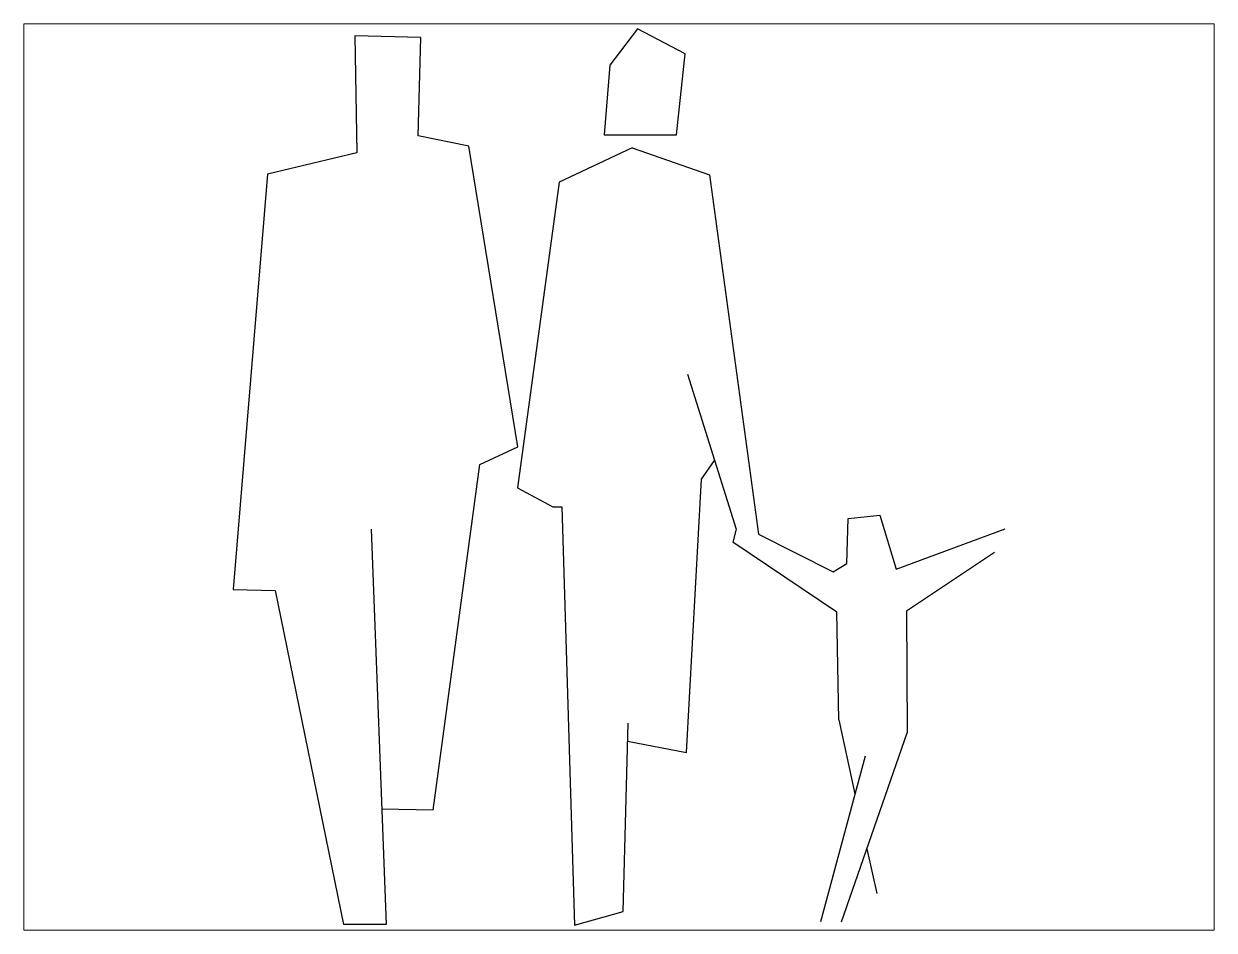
# Paper-space layout 'Layout1' of a CAD drawing. Header units: millimetres. Extents: x 1.05 to 9.45, y 0.8 to 7.2.
# The model-space entities are those that its viewports show. They can reach past a viewport. Long polylines and large blocks are cut down to what shows.
import ezdxf

# ---------------------------------------------------------------- set-up
doc = ezdxf.new("R2010")
doc.units = ezdxf.units.MM
doc.header["$MEASUREMENT"] = 0

# ---------------------------------------------------------------- blocks, each defined once
blk = doc.blocks.new('M_SITE2D_ELEV_PEOPLE_Family Walking 1')
at = {"color": 0, "linetype": 'ByBlock'}
for p, q in [((121.972662, 1735.401387), (68.071196, 1665.288264)), ((213.605155, 1686.861533), (121.972662, 1735.401387)), ((-425.26777, 1721.90211), (-421.526739, 1495.62873)), ((-297.928102, 1718.629184), (-425.26777, 1721.90211)), ((-302.810217, 1528.680846), (-297.928102, 1718.629184)), ((197.434715, 1530.455336), (213.605155, 1686.861533)), ((68.071196, 1665.288264), (57.290903, 1530.455336)), ((-204.585639, 1508.104542), (-302.810217, 1528.680846)), ((57.290903, 1530.455336), (197.434715, 1530.455336)), ((-110.177572, 925.899792), (-204.585639, 1508.104542)), ((111.550344, 1505.153059), (-30.14678, 1438.799169)), ((111.550344, 1505.153059), (260.790696, 1452.888212)), ((-421.526739, 1495.62873), (-594.608089, 1454.417133)), ((-594.608089, 1454.417133), (-660.939395, 650.166533)), ((260.790696, 1452.888212), (355.518142, 757.142278)), ((-30.14678, 1438.799169), (-110.38705, 846.574335)), ((218.389716, 1067.113278), (312.303716, 766.612767)), ((-183.264046, 891.674878), (-110.177572, 925.899792)), ((245.705292, 863.841537), (270.641707, 899.920419)), ((-273.721767, 222.901227), (-183.264046, 891.674878)), ((216.800088, 333.957124), (245.705292, 863.841537)), ((-110.38705, 846.574335), (-42.222633, 810.273636)), ((-42.222633, 810.273636), (-24.95968, 809.829938)), ((-24.95968, 809.829938), (0, 0)), ((527.032374, 700.12542), (529.276964, 787.455655)), ((529.276964, 787.455655), (590.413834, 794.013404)), ((590.413834, 794.013404), (622.277552, 689.548287)), ((-393.737898, 766.797972), (-364.853306, 0.899118)), ((312.303716, 766.612767), (306.149387, 741.404914)), ((622.277552, 689.548287), (832.928218, 767.305261)), ((507.342131, 606.130608), (306.149387, 741.404914)), ((355.518142, 757.142278), (500.316465, 683.79937)), ((812.612896, 721.571835), (642.259589, 608.073721)), ((500.316465, 683.79937), (527.032374, 700.12542)), ((-660.939395, 650.166533), (-579.229775, 648.066406)), ((-579.229775, 648.066406), (-447.388405, 0.899118)), ((511.130864, 397.724801), (507.342131, 606.130608)), ((642.259589, 608.073721), (643.79585, 372.200983)), ((511.130864, 397.724801), (542.451689, 253.963192)), ((94.114699, 26.374948), (103.48456, 390.927904)), ((516.227889, 6.20498), (643.79585, 372.200983)), ((102.597163, 356.401997), (216.800088, 333.957124)), ((562.057598, 327.201642), (476.126894, 6.20498)), ((-273.721767, 222.901227), (-373.284377, 224.45595)), ((565.580994, 147.800402), (584.507501, 60.928327)), ((0, 0), (94.114699, 26.374948)), ((-364.853306, 0.899118), (-447.388405, 0.899118))]:
    blk.add_line(p, q, dxfattribs=at)

msp = doc.modelspace()

# ---------------------------------------------------------------- block references
at = {"color": 0, "linetype": 'ByBlock'}
msp.add_blockref('M_SITE2D_ELEV_PEOPLE_Family Walking 1', (10700, 1800), dxfattribs=at)

psp = doc.layouts.get("Layout1")

# ---------------------------------------------------------------- viewports
at = {"layer": '0'}
psp.add_viewport(center=(5.25, 4), size=(8.4, 6.4), view_center_point=(10785.854, 2667.7311), view_height=1755.195279, dxfattribs=at)

doc.saveas('drawing.dxf')
